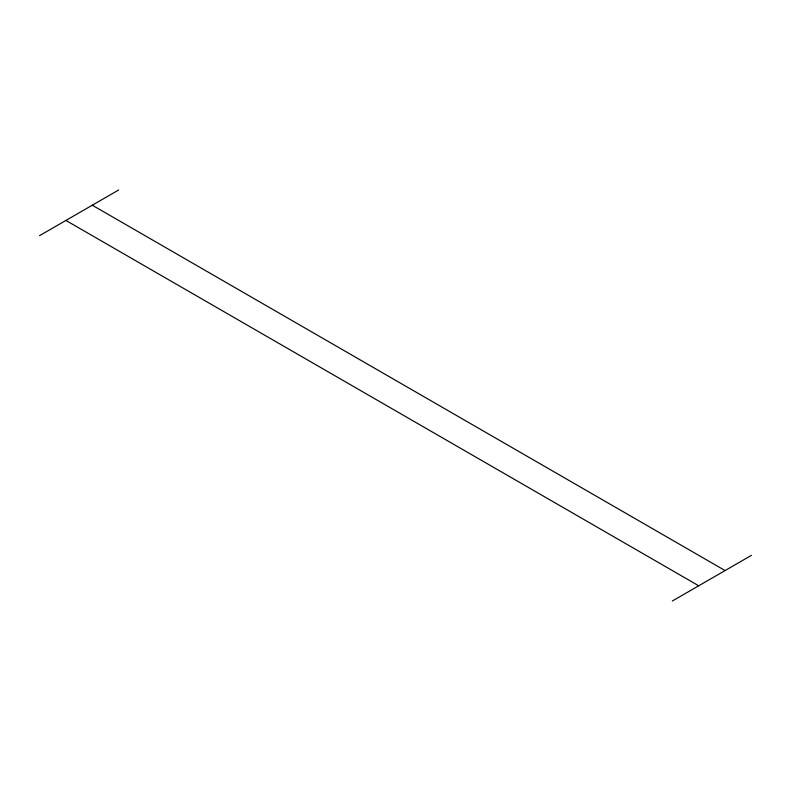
<?xml version="1.0" encoding="UTF-8"?>
<svg xmlns="http://www.w3.org/2000/svg" width="791" height="791" viewBox="0 0 791 791"><rect width="100%" height="100%" fill="white"/><g stroke="black" fill="none" stroke-linecap="round" stroke-linejoin="round"><path stroke-width="1.19" d="M39.55 235.659L118.65 189.998M672.35 601.002L751.45 555.341M92.28 205.215L725.08 570.558M65.92 220.442L698.72 585.785"/></g></svg>
